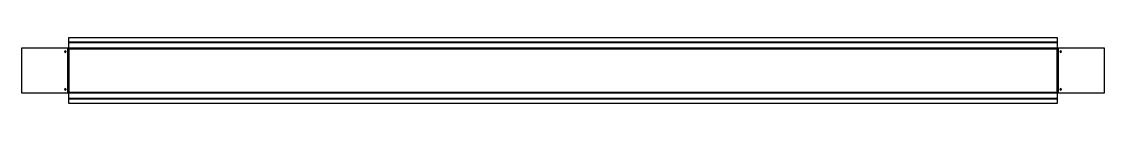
# Model space of a CAD drawing. Header units: millimetres. Extents: x -99 to 2197, y 0 to 138.
import ezdxf

# ---------------------------------------------------------------- set-up
doc = ezdxf.new("R2010")
doc.units = ezdxf.units.MM

msp = doc.modelspace()

# ---------------------------------------------------------------- linework, layer by layer
at = {"layer": 'BEND'}
for p, q in [((-0.2, 115.5), (-0.2, 22.5)), ((2097.8, 128.9), (0, 128.9)), ((2097.4, 115.7), (0.4, 115.7)), ((2098, 22.5), (2098, 115.5)), ((0, 9.1), (2097.8, 9.1)), ((0.4, 22.4), (2097.4, 22.4))]:
    msp.add_line(p, q, dxfattribs=at)
at = {"layer": 'BEND_EXTENT'}
for p, q in [((-1.4, 21.5), (-1.4, 116.5)), ((0, 130), (2097.8, 130)), ((2097.8, 127.8), (0, 127.8)), ((0, 116.8), (2097.8, 116.8)), ((2099.2, 116.5), (2099.2, 21.5)), ((2097.8, 21.3), (0, 21.3)), ((0, 10.3), (2097.8, 10.3)), ((2097.8, 8), (0, 8))]:
    msp.add_line(p, q, dxfattribs=at)
msp.add_lwpolyline([(2096.9, 23.5), (2096.9, 114.5), (0.9, 114.5), (0.9, 23.5)], close=True, dxfattribs=at)
at = {"layer": 'INTERIOR_PROFILES', "extrusion": (0, 0, -1)}
for centre in [(6.9, 109), (-2104.7, 109), (6.9, 29), (-2104.7, 29)]:
    msp.add_circle(centre, 1.7, dxfattribs=at)
at = {"layer": 'OUTER_PROFILES'}
msp.add_lwpolyline([(-1.4, 21.5), (0.9, 23.5), (0, 21.3), (0, 0), (2097.8, 0), (2097.8, 21.3), (2096.9, 23.5), (2099.2, 21.5), (2197.2, 21.5), (2197.2, 116.5), (2099.2, 116.5), (2096.9, 114.5), (2097.8, 116.8), (2097.8, 138), (0, 138), (0, 116.8), (0.9, 114.5), (-1.4, 116.5), (-99.4, 116.5), (-99.4, 21.5)], close=True, dxfattribs=at)

doc.saveas('drawing.dxf')
